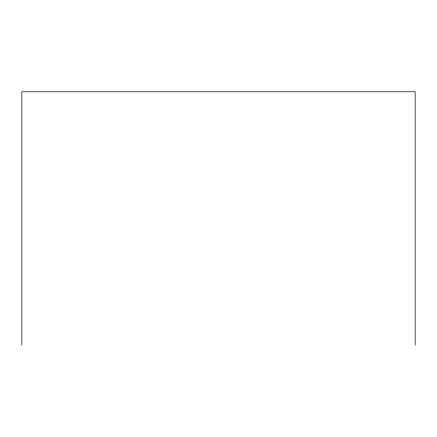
<?xml version="1.0" encoding="UTF-8"?>
<svg xmlns="http://www.w3.org/2000/svg" width="437" height="437" viewBox="0 0 437 437"><rect width="100%" height="100%" fill="white"/><g stroke="black" fill="none" stroke-linecap="round" stroke-linejoin="round"><path stroke-width="0.66" d="M415.15 345.225L415.15 91.775L21.85 91.775L21.85 345.225"/></g></svg>
